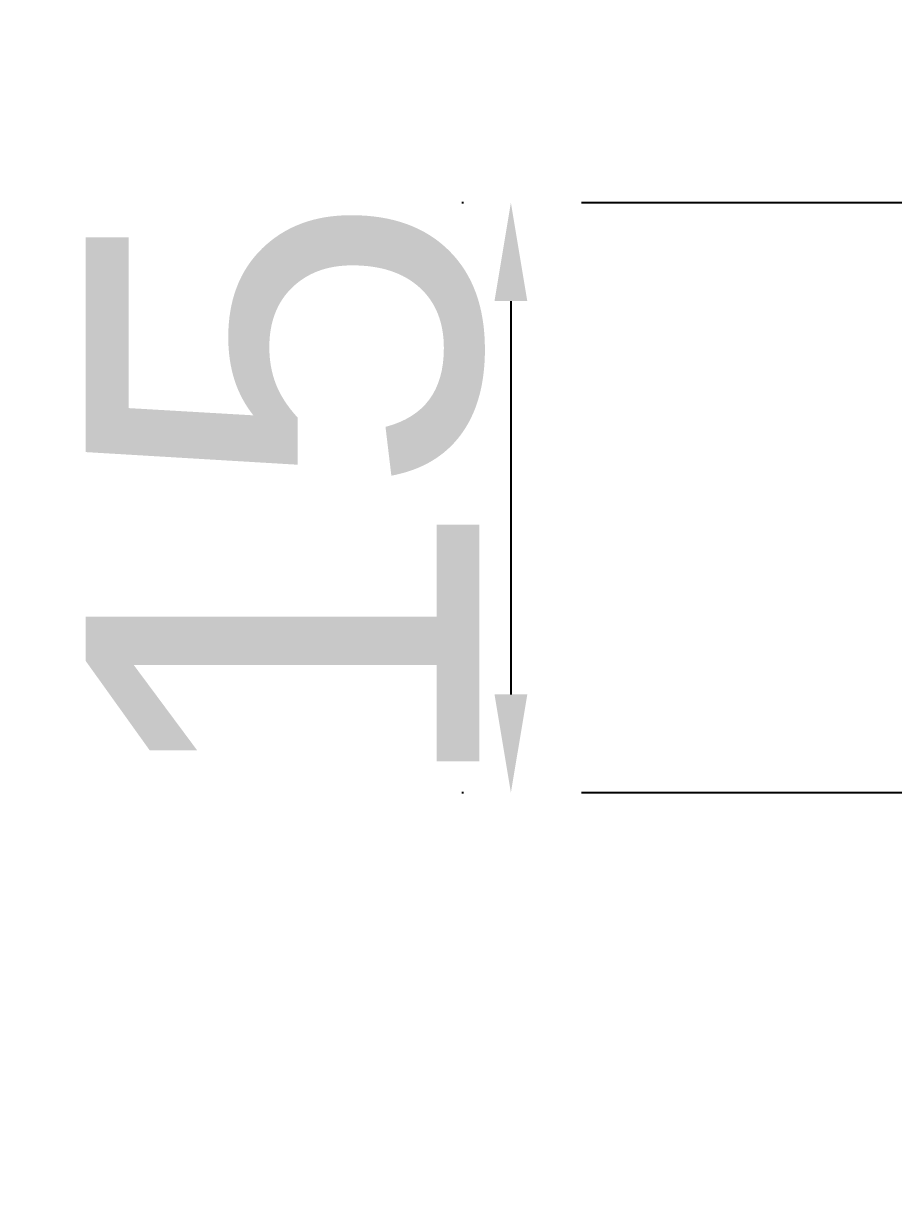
# Model space of a CAD drawing. Header units: millimetres. Extents: x 129 to 6329, y 33 to 3553.
# Drawn here: x 252.31 to 274.43, y 2376.18 to 2405.66 of the extents above; entities that cross this region are included whole.
import ezdxf
from ezdxf import colors
from ezdxf.entities.mleader import LeaderData, LeaderLine
from ezdxf.math import Vec2, Vec3

# ---------------------------------------------------------------- set-up
doc = ezdxf.new("R2010")
doc.units = ezdxf.units.MM
doc.linetypes.add('ACAD_ISO02W100', pattern=[15, 12, -3])
doc.layers.add('cota', color=82, linetype='ACAD_ISO02W100')
doc.styles.get("Standard").update_dxf_attribs({"font": 'arial.ttf'})
doc.dimstyles.new('ISO-25', dxfattribs={"dimtxt": 2.5, "dimasz": 2.5, "dimexe": 1.25, "dimexo": 0.625, "dimtad": 1, "dimtxsty": 'Standard', "dimcen": 2.5, "dimadec": 0, "dimazin": 0, "dimtfac": 1, "dimtmove": 0, "dimatfit": 3, "dimfxl": 1, "dimarcsym": 0})

# ---------------------------------------------------------------- blocks, each defined once
blk = doc.blocks.new('*D155')
at = {"layer": 'cota', "color": 0, "lineweight": -2, "transparency": 16777216}
for p, q in [((278.499, 2401.1), (263.451, 2401.1)), ((264.701, 2398.6), (264.701, 2388.6)), ((278.499, 2386.1), (263.451, 2386.1))]:
    blk.add_line(p, q, dxfattribs=at)
at = {"layer": 'cota', "color": 0, "transparency": 16777216}
for points in [[(264.284, 2398.6), (265.118, 2398.6), (264.701, 2401.1)], [(264.284, 2388.6), (265.118, 2388.6), (264.701, 2386.1)]]:
    blk.add_solid(points, dxfattribs=at)
at = {"layer": 'cota', "color": 0, "transparency": 16777216, "insert": (258.97, 2393.6), "char_height": 10, "attachment_point": 5, "rotation": 90}
blk.add_mtext('15', dxfattribs=at)

msp = doc.modelspace()

# ---------------------------------------------------------------- dimensions: what is measured, and where the dimension line sits
at = {"layer": 'cota'}
dim = msp.add_linear_dim(base=(264.701, 2386.1), p1=(279.124, 2401.1), p2=(279.124, 2386.1), angle=90, dimstyle='ISO-25', override={"dimtxt": 10}, dxfattribs=at)
dim.commit()
dim.dimension.update_dxf_attribs({"geometry": '*D155', "text_midpoint": (264.701, 2393.6), "dimtype": 160})

# ---------------------------------------------------------------- leaders
ml = msp.add_multileader_mtext('Standard', dxfattribs=at)
ml.set_content('Rosca menor a \\Pdiametro (r < 5mm)', color=256)
ml.set_leader_properties()
ml.build(insert=Vec2(0, 0))
ctx = ml.context
ctx.base_point, ctx.char_height, ctx.plane_origin = Vec3(126.882, 2455.141), 10, Vec3(285.949, 2426.878)
ctx.text_align_type = 2
notes = []
notes.append((ctx, [(0, (1, 1, 0), (257.054, 2455.141), (-1, 0), 8, [(0, [(285.949, 2426.878)], 0, [])])]))
ctx.mtext.insert, ctx.mtext.alignment, ctx.mtext.flow_direction = Vec3(247.054, 2461.611), 3, 5
for ctx, leaders in notes:
    for number, flags, end, landing, length, lines in leaders:
        leader = LeaderData()
        leader.index, (leader.has_last_leader_line, leader.has_dogleg_vector, leader.attachment_direction) = number, flags
        leader.last_leader_point, leader.dogleg_vector, leader.dogleg_length = Vec3(end), Vec3(landing), length
        for number, points, colour, breaks in lines:
            line = LeaderLine()
            line.index, line.vertices, line.color, line.breaks = number, Vec3.list(points), colors.encode_raw_color(colour), breaks
            leader.lines.append(line)
        ctx.leaders.append(leader)

doc.saveas('drawing.dxf')
